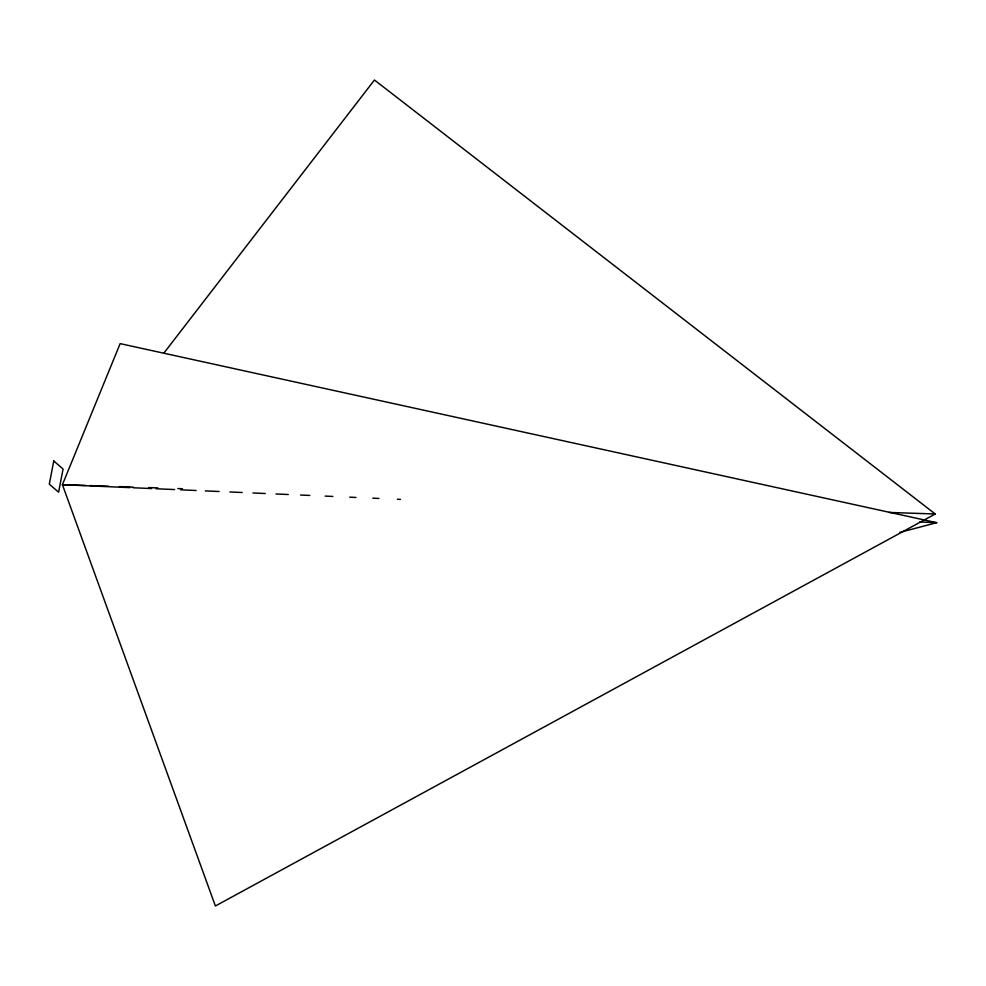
<?xml version="1.0" encoding="UTF-8"?>
<svg xmlns="http://www.w3.org/2000/svg" width="986" height="986" viewBox="0 0 986 986"><rect width="100%" height="100%" fill="white"/><g stroke="black" fill="none" stroke-linecap="round" stroke-linejoin="round"><path stroke-width="1.48" d="M163.922 353.05L374.446 80.014L935.221 513.989L215.392 905.986L62.414 484.693L120.144 343.633L936.7 522.679L899.565 532.477M85.511 485.469L62.414 484.693L130.029 487.626M90.133 485.617L108.596 486.246M119.38 486.603L133.233 487.072M148.627 487.589L157.859 487.897M177.874 488.563L182.484 488.723M889.052 512.437L935.221 513.989M133.098 487.762L151.536 488.563M156.145 488.76L174.584 489.561M180.734 489.832L196.091 490.498M205.31 490.905L219.138 491.509M229.898 491.977L242.186 492.507M252.946 492.975L265.234 493.505M275.994 493.974L288.282 494.504M300.582 495.046L309.801 495.44M325.158 496.106L332.849 496.439M349.747 497.178L355.897 497.449M372.794 498.176L378.944 498.448M397.383 499.249L400.452 499.384M919.802 521.951L936.7 522.679M53.762 460.967L49.3 484.151L58.605 492.187L63.079 469.003L53.762 460.967"/></g></svg>
